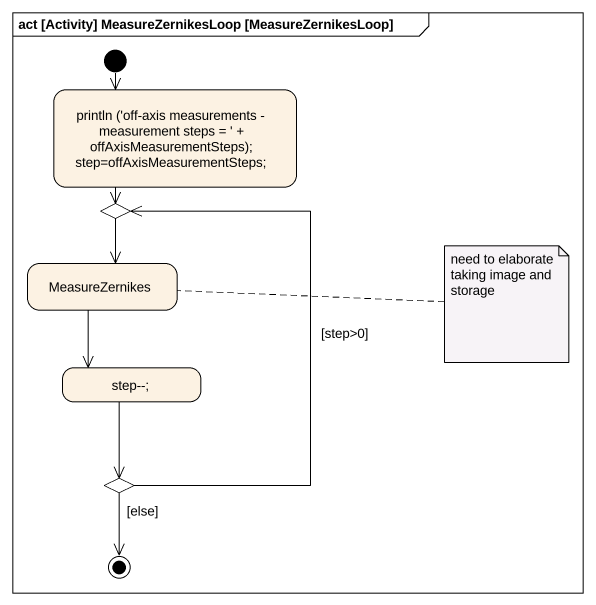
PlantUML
@startuml
mainframe act [Activity] MeasureZernikesLoop [MeasureZernikesLoop]
hide empty description
state "println ('off-axis measurements - measurement steps = ' + offAxisMeasurementSteps); step=offAxisMeasurementSteps;" as println_off_axis
state choice1 <<choice>>
state MeasureZernikes
state "step--;" as step
state choice2 <<choice>>
[*] --> println_off_axis
println_off_axis --> choice1
choice1 --> MeasureZernikes
MeasureZernikes --> step
step --> choice2
choice2 -up-> choice1 : [step>0]
choice2 --> [*] : [else]
note right of MeasureZernikes : need to elaborate taking image and storage
@enduml
